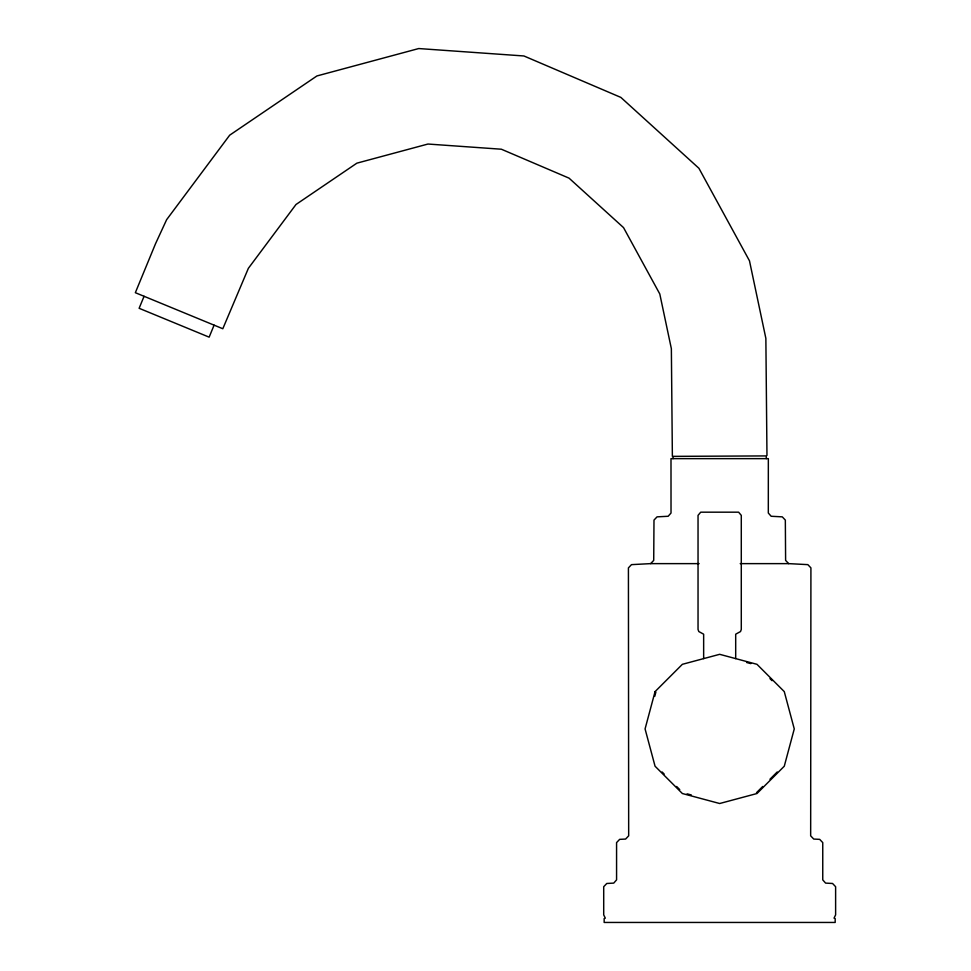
<?xml version="1.0" encoding="UTF-8"?>
<svg xmlns="http://www.w3.org/2000/svg" width="971" height="971" viewBox="0 0 971 971"><rect width="100%" height="100%" fill="white"/><g stroke="black" fill="none" stroke-linecap="round" stroke-linejoin="round"><path stroke-width="1.46" d="M654.745 696.341L655.886 692.092M144.072 296.289L139.12 308.293L209.141 337.155L214.093 325.151M650.643 563.629L653.714 560.388L653.993 520.092L657.064 516.851L668.157 516.269L671.022 513.028L670.997 458.64L768.34 458.64L768.316 513.028L771.168 516.269L782.274 516.851L785.333 520.092L785.612 560.388L788.695 563.629L807.848 564.637L810.919 567.877L810.664 835.825L813.734 839.065L819.682 839.357L822.753 842.597L822.753 879.872L825.605 883.112L832.56 883.476L835.618 886.717L835.618 914.876L834.04 918.129L835.181 918.602L835.181 922.45L604.156 922.45L604.156 918.602L605.297 918.129L603.707 914.876L603.707 886.717L606.778 883.476L613.733 883.112L616.573 879.872L616.573 842.597L619.656 839.357L625.603 839.065L628.674 835.825L628.419 567.877L631.49 564.637L650.643 563.629L699.12 563.629M756.494 792.7L762.708 786.486M769.967 779.228L777.225 771.969M740.218 563.629L788.695 563.629M746.578 662.477L750.826 663.618M687.092 793.841L691.34 794.982M769.967 678.62L772.042 680.683M662.101 771.969L664.176 774.045M676.617 786.486L679.736 789.593M766.969 455.484L765.864 338.381L749.478 260.811L698.914 168.286L620.857 97.403L523.903 55.966L418.732 48.55L316.922 75.956L229.69 135.175L166.636 219.677L155.53 243.721L135.345 292.696L222.808 328.744L248.37 268.324L295.985 204.505L356.879 163.164L427.956 144.036L501.364 149.218L569.042 178.142L623.54 227.615L659.795 293.97L671.362 348.698L672.369 456.37M766.289 458.64L766.289 455.921L673.049 456.358L673.049 458.64M735.69 658.617L735.69 634.184L740.521 631.551L741.286 629.451L741.286 515.37L738.615 512.178L700.722 512.178L698.04 515.37L698.04 629.451L698.804 631.551L703.647 634.184L703.647 658.617M655.061 691.619L645.072 728.918L655.061 766.216L682.37 793.525L719.669 803.515L756.967 793.525L784.277 766.216L794.266 728.918L784.277 691.619L756.967 664.31L719.669 654.32L682.37 664.31L655.061 691.619"/></g></svg>
